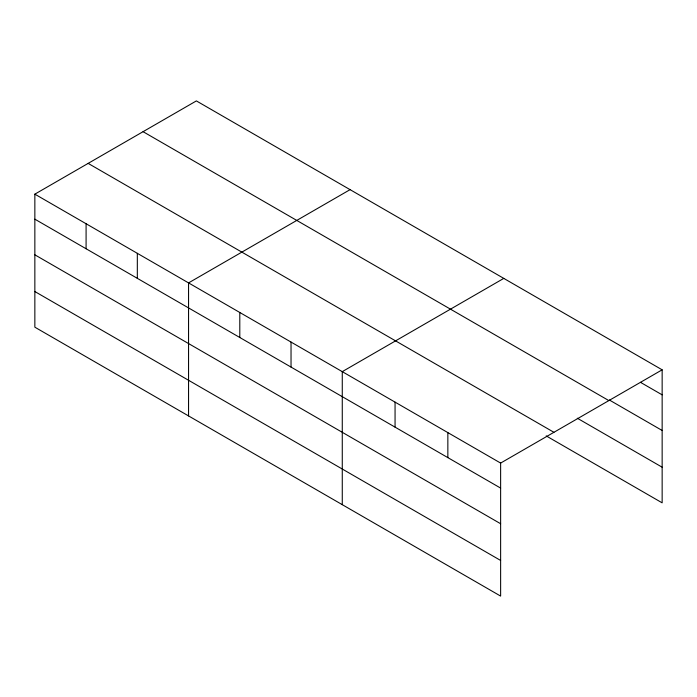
<?xml version="1.0" encoding="UTF-8"?>
<svg xmlns="http://www.w3.org/2000/svg" width="697" height="697" viewBox="0 0 697 697"><rect width="100%" height="100%" fill="white"/><g stroke="black" fill="none" stroke-linecap="round" stroke-linejoin="round"><path stroke-width="1.05" d="M34.85 194.158L500.629 463.078L500.629 596.092L34.85 327.181L34.85 194.158L196.371 100.908L662.15 369.819L662.15 502.842L546.204 435.904M350.077 189.645L188.556 282.904L188.556 415.917M503.783 278.391L342.271 371.64L342.271 504.663M500.629 463.078L662.15 369.819M640.465 382.322L662.15 394.842M609.361 400L662.15 430.476M143.068 131.681L608.847 400.592M577.308 418.217L662.15 467.199M88.153 163.386L553.932 432.306M34.85 219.172L500.629 488.092M34.85 254.814L500.629 523.735M34.85 291.538L500.629 560.449M447.849 432.593L447.849 457.615M395.06 402.117L395.06 427.139M291.032 342.061L291.032 367.075M239.794 312.483L239.794 337.496M137.326 253.316L137.326 278.33M86.088 223.737L86.088 248.751"/></g></svg>
